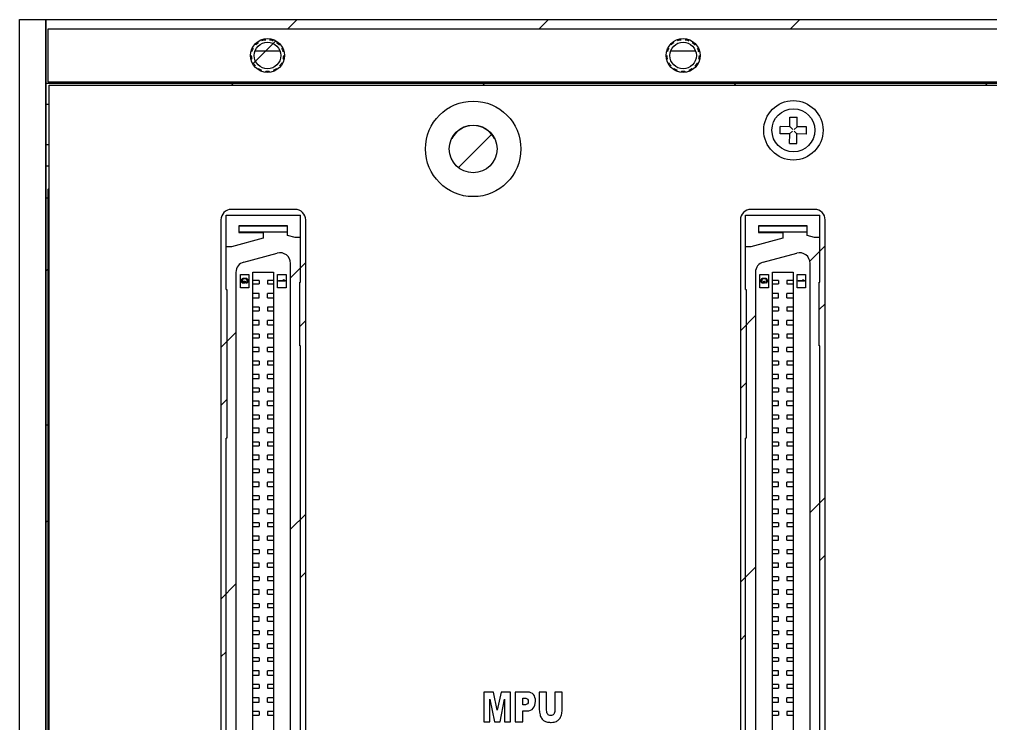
# Model space of a CAD drawing. Header units: inches. Extents: x 0 to 369, y 0 to 130.
# Drawn here: x 0 to 91.6, y 63.6 to 130 of the extents above; entities that cross this region are included whole.
import ezdxf

# ---------------------------------------------------------------- set-up
doc = ezdxf.new("R2010")
doc.units = ezdxf.units.IN
doc.header["$LTSCALE"] = 3.63
doc.header["$MEASUREMENT"] = 0
doc.linetypes.add('HIDDEN', pattern=[0.2, 0.1, -0.1])
for name, color, linetype in [('BRM710_PCB_ADXF_CONTINUOUS_LINE', 7, 'CONTINUOUS'), ('BRMJ710_4_001_DXF_HIDDEN_LINE', 7, 'CONTINUOUS'), ('BRMJ710_4_00DXF_CONTINUOUS_LINE', 7, 'CONTINUOUS'), ('BRMJ710_4_01DXF_CONTINUOUS_LINE', 7, 'CONTINUOUS'), ('BSMJ712_4_00DXF_CONTINUOUS_LINE', 7, 'CONTINUOUS'), ('C-1-1734101-DXF_CONTINUOUS_LINE', 7, 'CONTINUOUS'), ('GBT819_2-M2_DXF_CONTINUOUS_LINE', 7, 'CONTINUOUS')]:
    doc.layers.add(name, color=color, linetype=linetype)

msp = doc.modelspace()

# ---------------------------------------------------------------- linework, layer by layer
at = {"layer": 'BRM710_PCB_ADXF_CONTINUOUS_LINE', "color": 7, "linetype": 'Continuous'}
for p, q in [((2.7, 114), (2.8, 114.1)), ((2.7, 16), (2.7, 114))]:
    msp.add_line(p, q, dxfattribs=at)
at = {"layer": 'BRMJ710_4_001_DXF_HIDDEN_LINE', "color": 8, "linetype": 'HIDDEN'}
for centre in [(23.4, 126.6), (62.6, 126.6)]:
    msp.add_circle(centre, 1.5, dxfattribs=at)
at = {"layer": 'BRMJ710_4_00DXF_CONTINUOUS_LINE', "color": 7, "linetype": 'Continuous'}
for p, q in [((2.5, 130), (363.5, 130)), ((24.58, 127), (22.22, 127)), ((63.78, 127), (61.42, 127)), ((2.5, 124), (363.5, 124)), ((2.8, 6.3), (2.8, 123.8)), ((2.8, 123.8), (363.2, 123.8)), ((2.5, 122), (2.8, 122)), ((2.5, 118.2), (2.8, 118.2)), ((2.5, 116.2), (2.8, 116.2)), ((2.5, 113.2), (2.7, 113.2)), ((26, 112.1), (20, 112.1)), ((75, 112.1), (69, 112.1)), ((19, 111.1), (19, 24.55)), ((27, 24.55), (27, 111.1)), ((68, 111.1), (68, 24.55)), ((76, 24.55), (76, 111.1)), ((2.7, 91.75), (2.5, 91.75))]:
    msp.add_line(p, q, dxfattribs=at)
at = {"layer": 'BRMJ710_4_00DXF_CONTINUOUS_LINE', "color": 2, "linetype": 'Continuous'}
for p, q in [((25.308, 129.1), (26.208, 130)), ((49.016, 129.1), (49.916, 130)), ((72.724, 129.1), (73.624, 130)), ((22.013, 125.805), (24.195, 127.987)), ((20.008, 123.8), (20.308, 124.1)), ((43.716, 123.8), (44.016, 124.1)), ((67.424, 123.8), (67.724, 124.1)), ((91.132, 123.8), (91.432, 124.1)), ((41.41, 116.033), (44.567, 119.19)), ((74.552, 107.221), (76, 108.668)), ((2.5, 106.292), (2.8, 106.592)), ((25.575, 105.659), (27, 107.084)), ((75.445, 102.653), (76, 103.208)), ((68, 100.668), (69.425, 102.093)), ((26.445, 101.069), (27, 101.624)), ((19, 99.084), (20.425, 100.509)), ((68, 95.208), (68.555, 95.763)), ((19, 93.624), (19.555, 94.179)), ((74.575, 83.536), (76, 84.961)), ((25.575, 81.951), (27, 83.376)), ((2.5, 82.584), (2.8, 82.884)), ((75.5, 79), (76, 79.5)), ((26.5, 77.416), (27, 77.916)), ((68, 76.961), (69.425, 78.386)), ((19, 75.376), (20.425, 76.801)), ((68, 71.5), (68.5, 72)), ((19, 69.916), (19.5, 70.416))]:
    msp.add_line(p, q, dxfattribs=at)
at = {"layer": 'BRMJ710_4_00DXF_CONTINUOUS_LINE', "color": 4, "linetype": 'Continuous'}
for p, q in [((43.815, 66.6), (43.815, 63.8)), ((44.724, 66.6), (43.815, 66.6)), ((45.076, 64.896), (44.724, 66.6)), ((45.424, 66.6), (45.076, 64.896)), ((46.335, 66.6), (45.424, 66.6)), ((46.335, 63.8), (46.335, 66.6)), ((46.773, 66.6), (46.773, 63.8)), ((47.924, 66.6), (46.773, 66.6)), ((47.469, 65.406), (47.469, 66.031)), ((47.469, 66.031), (47.666, 66.031)), ((49.038, 66.6), (49.038, 64.931)), ((49.729, 66.6), (49.038, 66.6)), ((49.729, 64.891), (49.729, 66.6)), ((50.494, 66.6), (50.494, 64.891)), ((51.185, 66.6), (50.494, 66.6)), ((51.185, 64.931), (51.185, 66.6)), ((44.382, 63.8), (44.382, 65.935)), ((44.382, 65.935), (44.818, 63.8)), ((45.331, 63.8), (45.768, 65.935)), ((45.768, 65.935), (45.768, 63.8)), ((47.638, 65.406), (47.469, 65.406)), ((47.469, 63.8), (47.469, 64.839)), ((47.469, 64.839), (47.848, 64.839)), ((43.815, 63.8), (44.382, 63.8)), ((44.818, 63.8), (45.331, 63.8)), ((45.768, 63.8), (46.335, 63.8)), ((46.773, 63.8), (47.469, 63.8))]:
    msp.add_line(p, q, dxfattribs=at)
at = {"layer": 'BRMJ710_4_00DXF_CONTINUOUS_LINE', "color": 7, "linetype": 'Continuous'}
for centre, radius in [((23.4, 126.6), 1.25), ((62.6, 126.6), 1.25), ((42.8, 117.8), 4.5), ((73, 119.55), 2.8), ((42.8, 117.8), 2.25)]:
    msp.add_circle(centre, radius, dxfattribs=at)
for centre, radius, start, end in [((22.393, 125.38), 1.62, 90.00216, 96.40108), ((24.407, 125.38), 1.62, 83.59892, 89.99784), ((61.593, 125.38), 1.62, 90.00216, 96.40108), ((63.607, 125.38), 1.62, 83.59892, 89.99784), ((42.8, 117.75), 2.25, 27.06936, 152.93064), ((20, 111.1), 1, 90, 180), ((26, 111.1), 1, 0, 90), ((69, 111.1), 1, 90, 180), ((75, 111.1), 1, 0, 90)]:
    msp.add_arc(centre, radius, start, end, dxfattribs=at)
at = {"layer": 'BRMJ710_4_00DXF_CONTINUOUS_LINE', "color": 4, "linetype": 'Continuous'}
for points in [[(47.666, 66.031), (47.794, 66.031), (47.883, 66), (47.93, 65.939)], [(48.486, 66.377), (48.361, 66.526), (48.175, 66.6), (47.924, 66.6)], [(48.674, 65.741), (48.674, 66.016), (48.612, 66.228), (48.486, 66.377)], [(47.919, 65.493), (47.864, 65.435), (47.771, 65.406), (47.638, 65.406)], [(47.848, 64.839), (48.126, 64.839), (48.334, 64.917), (48.47, 65.077)], [(48, 65.716), (48, 65.624), (47.973, 65.55), (47.919, 65.493)], [(47.93, 65.939), (47.976, 65.878), (48, 65.804), (48, 65.716)], [(48.47, 65.077), (48.605, 65.236), (48.674, 65.458), (48.674, 65.741)], [(49.038, 64.931), (49.038, 64.793), (49.059, 64.637), (49.102, 64.457)], [(49.102, 64.457), (49.128, 64.346), (49.177, 64.239), (49.249, 64.135)], [(49.249, 64.135), (49.321, 64.031), (49.4, 63.951), (49.487, 63.893)], [(49.829, 64.533), (49.762, 64.619), (49.729, 64.738), (49.729, 64.891)], [(50.112, 64.405), (49.991, 64.405), (49.897, 64.447), (49.829, 64.533)], [(50.392, 64.532), (50.324, 64.447), (50.231, 64.405), (50.112, 64.405)], [(50.494, 64.891), (50.494, 64.736), (50.459, 64.616), (50.392, 64.532)], [(50.928, 64.077), (51.017, 64.188), (51.081, 64.316), (51.122, 64.463)], [(51.122, 64.463), (51.163, 64.61), (51.185, 64.765), (51.185, 64.931)], [(49.487, 63.893), (49.573, 63.836), (49.681, 63.8), (49.81, 63.781)], [(49.81, 63.781), (49.938, 63.762), (50.057, 63.752), (50.167, 63.752)], [(50.167, 63.752), (50.355, 63.752), (50.517, 63.785), (50.651, 63.846)], [(50.651, 63.846), (50.748, 63.89), (50.839, 63.966), (50.928, 64.077)]]:
    msp.add_open_spline(points, degree=3, dxfattribs=at)
at = {"layer": 'BRMJ710_4_01DXF_CONTINUOUS_LINE', "color": 7, "linetype": 'Continuous'}
for p, q in [((2.7, 124.1), (2.7, 129.1)), ((2.7, 129.1), (363.3, 129.1)), ((363.3, 124.1), (2.7, 124.1))]:
    msp.add_line(p, q, dxfattribs=at)
for centre in [(23.4, 126.6), (62.6, 126.6)]:
    msp.add_circle(centre, 1.6, dxfattribs=at)
at = {"layer": 'BSMJ712_4_00DXF_CONTINUOUS_LINE', "color": 7, "linetype": 'Continuous'}
for p, q in [((0, 0), (0, 130)), ((0, 130), (2.5, 130)), ((2.5, 130), (2.5, 0)), ((2.5, 0), (2.5, 130))]:
    msp.add_line(p, q, dxfattribs=at)
at = {"layer": 'C-1-1734101-DXF_CONTINUOUS_LINE', "color": 7, "linetype": 'Continuous'}
for p, q in [((19.5, 104.55), (19.5, 111.55)), ((19.5, 111.55), (26.5, 111.55)), ((26.5, 105.24), (26.5, 111.55)), ((68.5, 104.55), (68.5, 111.55)), ((68.5, 111.55), (75.5, 111.55)), ((75.5, 105.24), (75.5, 111.55)), ((20.7, 110.555), (20.7, 109.905)), ((25.3, 110.555), (20.7, 110.555)), ((25.3, 110.516), (20.7, 110.516)), ((25.3, 109.944), (20.7, 109.944)), ((25.3, 109.63), (25.3, 110.555)), ((69.7, 110.555), (69.7, 109.905)), ((74.3, 110.555), (69.7, 110.555)), ((74.3, 110.516), (69.7, 110.516)), ((74.3, 109.944), (69.7, 109.944)), ((74.3, 109.63), (74.3, 110.555)), ((23, 109.383), (20, 108.579)), ((20.7, 109.905), (23, 109.905)), ((23, 109.905), (23, 109.383)), ((26, 109.442), (25.3, 109.63)), ((26.5, 109.442), (26, 109.442)), ((72, 109.383), (69, 108.579)), ((69.7, 109.905), (72, 109.905)), ((72, 109.905), (72, 109.383)), ((75, 109.442), (74.3, 109.63)), ((75.5, 109.442), (75, 109.442)), ((20, 108.579), (19.5, 108.579)), ((69, 108.579), (68.5, 108.579)), ((21.166, 107.132), (24.316, 107.976)), ((70.166, 107.132), (73.316, 107.976)), ((25.575, 28.54), (25.575, 107.01)), ((74.575, 28.54), (74.575, 107.01)), ((20.425, 106.166), (20.425, 29.384)), ((20.85, 104.7), (20.85, 105.97)), ((20.85, 105.97), (21.65, 105.97)), ((20.95, 105.42), (20.963, 105.482)), ((20.95, 105.308), (20.95, 105.42)), ((20.963, 105.482), (20.988, 105.533)), ((20.988, 105.533), (21.039, 105.583)), ((21.039, 105.47), (21.027, 105.42)), ((21.027, 105.42), (21.027, 105.308)), ((21.039, 105.583), (21.09, 105.607)), ((21.065, 105.508), (21.039, 105.47)), ((21.103, 105.533), (21.065, 105.508)), ((21.09, 105.607), (21.154, 105.62)), ((21.154, 105.545), (21.103, 105.533)), ((21.154, 105.62), (21.346, 105.62)), ((21.346, 105.545), (21.154, 105.545)), ((21.346, 105.62), (21.41, 105.607)), ((21.397, 105.533), (21.346, 105.545)), ((21.435, 105.508), (21.397, 105.533)), ((21.41, 105.607), (21.461, 105.583)), ((21.461, 105.47), (21.435, 105.508)), ((21.461, 105.583), (21.512, 105.533)), ((21.473, 105.42), (21.461, 105.47)), ((21.473, 105.308), (21.473, 105.42)), ((21.512, 105.533), (21.537, 105.482)), ((21.537, 105.482), (21.55, 105.42)), ((21.55, 105.42), (21.55, 105.308)), ((21.65, 105.97), (21.65, 104.7)), ((22.025, 29.36), (22.025, 106.19)), ((22.025, 106.19), (23.975, 106.19)), ((22.61, 105.41), (22.025, 105.41)), ((22.61, 105.41), (22.61, 105.07)), ((23.39, 105.41), (23.39, 105.07)), ((23.975, 105.41), (23.39, 105.41)), ((23.975, 106.19), (23.975, 29.36)), ((24.35, 104.7), (24.35, 105.97)), ((24.35, 105.97), (25.15, 105.97)), ((24.45, 105.32), (24.45, 105.395)), ((24.45, 105.395), (24.948, 105.395)), ((24.948, 105.395), (24.859, 105.47)), ((24.859, 105.47), (24.961, 105.47)), ((24.961, 105.47), (25.05, 105.395)), ((25.05, 105.395), (25.05, 105.32)), ((25.15, 105.97), (25.15, 104.7)), ((69.425, 106.166), (69.425, 29.384)), ((69.85, 104.7), (69.85, 105.97)), ((69.85, 105.97), (70.65, 105.97)), ((69.95, 105.42), (69.963, 105.482)), ((69.95, 105.308), (69.95, 105.42)), ((69.963, 105.482), (69.988, 105.533)), ((69.988, 105.533), (70.039, 105.583)), ((70.039, 105.47), (70.027, 105.42)), ((70.027, 105.42), (70.027, 105.308)), ((70.039, 105.583), (70.09, 105.607)), ((70.065, 105.508), (70.039, 105.47)), ((70.103, 105.533), (70.065, 105.508)), ((70.09, 105.607), (70.154, 105.62)), ((70.154, 105.545), (70.103, 105.533)), ((70.154, 105.62), (70.346, 105.62)), ((70.346, 105.545), (70.154, 105.545)), ((70.346, 105.62), (70.41, 105.607)), ((70.397, 105.533), (70.346, 105.545)), ((70.435, 105.508), (70.397, 105.533)), ((70.41, 105.607), (70.461, 105.583)), ((70.461, 105.47), (70.435, 105.508)), ((70.461, 105.583), (70.512, 105.533)), ((70.473, 105.42), (70.461, 105.47)), ((70.473, 105.308), (70.473, 105.42)), ((70.512, 105.533), (70.537, 105.482)), ((70.537, 105.482), (70.55, 105.42)), ((70.55, 105.42), (70.55, 105.308)), ((70.65, 105.97), (70.65, 104.7)), ((71.025, 29.36), (71.025, 106.19)), ((71.025, 106.19), (72.975, 106.19)), ((71.61, 105.41), (71.025, 105.41)), ((71.61, 105.41), (71.61, 105.07)), ((72.39, 105.41), (72.39, 105.07)), ((72.975, 105.41), (72.39, 105.41)), ((72.975, 106.19), (72.975, 29.36)), ((73.35, 104.7), (73.35, 105.97)), ((73.35, 105.97), (74.15, 105.97)), ((73.45, 105.32), (73.45, 105.395)), ((73.45, 105.395), (73.948, 105.395)), ((73.948, 105.395), (73.859, 105.47)), ((73.859, 105.47), (73.961, 105.47)), ((73.961, 105.47), (74.05, 105.395)), ((74.05, 105.395), (74.05, 105.32)), ((74.15, 105.97), (74.15, 104.7)), ((19.5, 104.55), (19.555, 104.55)), ((19.555, 104.55), (19.555, 90.55)), ((21.65, 104.7), (20.85, 104.7)), ((20.963, 105.245), (20.95, 105.308)), ((20.988, 105.195), (20.963, 105.245)), ((21.039, 105.145), (20.988, 105.195)), ((21.027, 105.308), (21.039, 105.257)), ((21.039, 105.257), (21.065, 105.22)), ((21.09, 105.132), (21.039, 105.145)), ((21.065, 105.22), (21.103, 105.207)), ((21.282, 105.132), (21.09, 105.132)), ((21.103, 105.207), (21.205, 105.207)), ((21.205, 105.207), (21.205, 105.32)), ((21.205, 105.32), (21.282, 105.32)), ((21.282, 105.32), (21.282, 105.132)), ((21.397, 105.207), (21.435, 105.22)), ((21.397, 105.132), (21.397, 105.207)), ((21.461, 105.145), (21.397, 105.132)), ((21.435, 105.22), (21.461, 105.257)), ((21.461, 105.257), (21.473, 105.308)), ((21.512, 105.195), (21.461, 105.145)), ((21.537, 105.245), (21.512, 105.195)), ((21.55, 105.308), (21.537, 105.245)), ((22.025, 105.07), (22.61, 105.07)), ((23.39, 105.07), (23.975, 105.07)), ((25.15, 104.7), (24.35, 104.7)), ((25.05, 105.32), (24.45, 105.32)), ((26.445, 99.24), (26.445, 105.24)), ((26.445, 105.24), (26.5, 105.24)), ((68.5, 104.55), (68.555, 104.55)), ((68.555, 104.55), (68.555, 90.55)), ((70.65, 104.7), (69.85, 104.7)), ((69.963, 105.245), (69.95, 105.308)), ((69.988, 105.195), (69.963, 105.245)), ((70.039, 105.145), (69.988, 105.195)), ((70.027, 105.308), (70.039, 105.257)), ((70.039, 105.257), (70.065, 105.22)), ((70.09, 105.132), (70.039, 105.145)), ((70.065, 105.22), (70.103, 105.207)), ((70.282, 105.132), (70.09, 105.132)), ((70.103, 105.207), (70.205, 105.207)), ((70.205, 105.207), (70.205, 105.32)), ((70.205, 105.32), (70.282, 105.32)), ((70.282, 105.32), (70.282, 105.132)), ((70.397, 105.207), (70.435, 105.22)), ((70.397, 105.132), (70.397, 105.207)), ((70.461, 105.145), (70.397, 105.132)), ((70.435, 105.22), (70.461, 105.257)), ((70.461, 105.257), (70.473, 105.308)), ((70.512, 105.195), (70.461, 105.145)), ((70.537, 105.245), (70.512, 105.195)), ((70.55, 105.308), (70.537, 105.245)), ((71.025, 105.07), (71.61, 105.07)), ((72.39, 105.07), (72.975, 105.07)), ((74.15, 104.7), (73.35, 104.7)), ((74.05, 105.32), (73.45, 105.32)), ((75.445, 99.24), (75.445, 105.24)), ((75.445, 105.24), (75.5, 105.24)), ((22.61, 104.17), (22.025, 104.17)), ((22.025, 103.77), (22.61, 103.77)), ((22.61, 103.77), (22.61, 104.17)), ((23.39, 103.77), (23.39, 104.17)), ((23.975, 104.17), (23.39, 104.17)), ((23.39, 103.77), (23.975, 103.77)), ((71.61, 104.17), (71.025, 104.17)), ((71.025, 103.77), (71.61, 103.77)), ((71.61, 103.77), (71.61, 104.17)), ((72.39, 103.77), (72.39, 104.17)), ((72.975, 104.17), (72.39, 104.17)), ((72.39, 103.77), (72.975, 103.77)), ((22.61, 102.87), (22.025, 102.87)), ((22.61, 102.87), (22.61, 102.53)), ((23.39, 102.87), (23.39, 102.53)), ((23.975, 102.87), (23.39, 102.87)), ((71.61, 102.87), (71.025, 102.87)), ((71.61, 102.87), (71.61, 102.53)), ((72.39, 102.87), (72.39, 102.53)), ((72.975, 102.87), (72.39, 102.87)), ((22.025, 102.53), (22.61, 102.53)), ((23.39, 102.53), (23.975, 102.53)), ((71.025, 102.53), (71.61, 102.53)), ((72.39, 102.53), (72.975, 102.53)), ((22.61, 101.63), (22.025, 101.63)), ((22.025, 101.23), (22.61, 101.23)), ((22.61, 101.23), (22.61, 101.63)), ((23.39, 101.23), (23.39, 101.63)), ((23.975, 101.63), (23.39, 101.63)), ((23.39, 101.23), (23.975, 101.23)), ((71.61, 101.63), (71.025, 101.63)), ((71.025, 101.23), (71.61, 101.23)), ((71.61, 101.23), (71.61, 101.63)), ((72.39, 101.23), (72.39, 101.63)), ((72.975, 101.63), (72.39, 101.63)), ((72.39, 101.23), (72.975, 101.23)), ((22.61, 100.33), (22.025, 100.33)), ((22.025, 99.99), (22.61, 99.99)), ((22.61, 100.33), (22.61, 99.99)), ((23.39, 100.33), (23.39, 99.99)), ((23.975, 100.33), (23.39, 100.33)), ((23.39, 99.99), (23.975, 99.99)), ((71.61, 100.33), (71.025, 100.33)), ((71.025, 99.99), (71.61, 99.99)), ((71.61, 100.33), (71.61, 99.99)), ((72.39, 100.33), (72.39, 99.99)), ((72.975, 100.33), (72.39, 100.33)), ((72.39, 99.99), (72.975, 99.99)), ((22.61, 99.09), (22.025, 99.09)), ((22.61, 98.69), (22.61, 99.09)), ((23.39, 98.69), (23.39, 99.09)), ((23.975, 99.09), (23.39, 99.09)), ((26.5, 99.24), (26.445, 99.24)), ((26.5, 24), (26.5, 99.24)), ((71.61, 99.09), (71.025, 99.09)), ((71.61, 98.69), (71.61, 99.09)), ((72.39, 98.69), (72.39, 99.09)), ((72.975, 99.09), (72.39, 99.09)), ((75.5, 99.24), (75.445, 99.24)), ((75.5, 24), (75.5, 99.24)), ((22.025, 98.69), (22.61, 98.69)), ((23.39, 98.69), (23.975, 98.69)), ((71.025, 98.69), (71.61, 98.69)), ((72.39, 98.69), (72.975, 98.69)), ((22.61, 97.79), (22.025, 97.79)), ((22.025, 97.45), (22.61, 97.45)), ((22.61, 97.79), (22.61, 97.45)), ((23.39, 97.79), (23.39, 97.45)), ((23.975, 97.79), (23.39, 97.79)), ((23.39, 97.45), (23.975, 97.45)), ((71.61, 97.79), (71.025, 97.79)), ((71.025, 97.45), (71.61, 97.45)), ((71.61, 97.79), (71.61, 97.45)), ((72.39, 97.79), (72.39, 97.45)), ((72.975, 97.79), (72.39, 97.79)), ((72.39, 97.45), (72.975, 97.45)), ((22.61, 96.55), (22.025, 96.55)), ((22.61, 96.15), (22.61, 96.55)), ((23.39, 96.15), (23.39, 96.55)), ((23.975, 96.55), (23.39, 96.55)), ((71.61, 96.55), (71.025, 96.55)), ((71.61, 96.15), (71.61, 96.55)), ((72.39, 96.15), (72.39, 96.55)), ((72.975, 96.55), (72.39, 96.55)), ((22.025, 96.15), (22.61, 96.15)), ((23.39, 96.15), (23.975, 96.15)), ((71.025, 96.15), (71.61, 96.15)), ((72.39, 96.15), (72.975, 96.15)), ((22.61, 95.25), (22.025, 95.25)), ((22.025, 94.91), (22.61, 94.91)), ((22.61, 95.25), (22.61, 94.91)), ((23.39, 95.25), (23.39, 94.91)), ((23.975, 95.25), (23.39, 95.25)), ((23.39, 94.91), (23.975, 94.91)), ((71.61, 95.25), (71.025, 95.25)), ((71.025, 94.91), (71.61, 94.91)), ((71.61, 95.25), (71.61, 94.91)), ((72.39, 95.25), (72.39, 94.91)), ((72.975, 95.25), (72.39, 95.25)), ((72.39, 94.91), (72.975, 94.91)), ((22.61, 94.01), (22.025, 94.01)), ((22.025, 93.61), (22.61, 93.61)), ((22.61, 93.61), (22.61, 94.01)), ((23.39, 93.61), (23.39, 94.01)), ((23.975, 94.01), (23.39, 94.01)), ((23.39, 93.61), (23.975, 93.61)), ((71.61, 94.01), (71.025, 94.01)), ((71.025, 93.61), (71.61, 93.61)), ((71.61, 93.61), (71.61, 94.01)), ((72.39, 93.61), (72.39, 94.01)), ((72.975, 94.01), (72.39, 94.01)), ((72.39, 93.61), (72.975, 93.61)), ((22.61, 92.71), (22.025, 92.71)), ((22.61, 92.71), (22.61, 92.37)), ((23.39, 92.71), (23.39, 92.37)), ((23.975, 92.71), (23.39, 92.71)), ((71.61, 92.71), (71.025, 92.71)), ((71.61, 92.71), (71.61, 92.37)), ((72.39, 92.71), (72.39, 92.37)), ((72.975, 92.71), (72.39, 92.71)), ((22.025, 92.37), (22.61, 92.37)), ((23.39, 92.37), (23.975, 92.37)), ((71.025, 92.37), (71.61, 92.37)), ((72.39, 92.37), (72.975, 92.37)), ((22.61, 91.47), (22.025, 91.47)), ((22.025, 91.07), (22.61, 91.07)), ((22.61, 91.07), (22.61, 91.47)), ((23.39, 91.07), (23.39, 91.47)), ((23.975, 91.47), (23.39, 91.47)), ((23.39, 91.07), (23.975, 91.07)), ((71.61, 91.47), (71.025, 91.47)), ((71.025, 91.07), (71.61, 91.07)), ((71.61, 91.07), (71.61, 91.47)), ((72.39, 91.07), (72.39, 91.47)), ((72.975, 91.47), (72.39, 91.47)), ((72.39, 91.07), (72.975, 91.07)), ((19.5, 24), (19.5, 90.55)), ((19.555, 90.55), (19.5, 90.55)), ((22.61, 90.17), (22.025, 90.17)), ((22.025, 89.83), (22.61, 89.83)), ((22.61, 90.17), (22.61, 89.83)), ((23.39, 90.17), (23.39, 89.83)), ((23.975, 90.17), (23.39, 90.17)), ((23.39, 89.83), (23.975, 89.83)), ((68.5, 24), (68.5, 90.55)), ((68.555, 90.55), (68.5, 90.55)), ((71.61, 90.17), (71.025, 90.17)), ((71.025, 89.83), (71.61, 89.83)), ((71.61, 90.17), (71.61, 89.83)), ((72.39, 90.17), (72.39, 89.83)), ((72.975, 90.17), (72.39, 90.17)), ((72.39, 89.83), (72.975, 89.83)), ((22.61, 88.93), (22.025, 88.93)), ((22.61, 88.53), (22.61, 88.93)), ((23.39, 88.53), (23.39, 88.93)), ((23.975, 88.93), (23.39, 88.93)), ((71.61, 88.93), (71.025, 88.93)), ((71.61, 88.53), (71.61, 88.93)), ((72.39, 88.53), (72.39, 88.93)), ((72.975, 88.93), (72.39, 88.93)), ((22.025, 88.53), (22.61, 88.53)), ((23.39, 88.53), (23.975, 88.53)), ((71.025, 88.53), (71.61, 88.53)), ((72.39, 88.53), (72.975, 88.53)), ((22.61, 87.63), (22.025, 87.63)), ((22.025, 87.29), (22.61, 87.29)), ((22.61, 87.63), (22.61, 87.29)), ((23.39, 87.63), (23.39, 87.29)), ((23.975, 87.63), (23.39, 87.63)), ((23.39, 87.29), (23.975, 87.29)), ((71.61, 87.63), (71.025, 87.63)), ((71.025, 87.29), (71.61, 87.29)), ((71.61, 87.63), (71.61, 87.29)), ((72.39, 87.63), (72.39, 87.29)), ((72.975, 87.63), (72.39, 87.63)), ((72.39, 87.29), (72.975, 87.29)), ((22.61, 86.39), (22.025, 86.39)), ((22.61, 85.99), (22.61, 86.39)), ((23.39, 85.99), (23.39, 86.39)), ((23.975, 86.39), (23.39, 86.39)), ((71.61, 86.39), (71.025, 86.39)), ((71.61, 85.99), (71.61, 86.39)), ((72.39, 85.99), (72.39, 86.39)), ((72.975, 86.39), (72.39, 86.39)), ((22.025, 85.99), (22.61, 85.99)), ((23.39, 85.99), (23.975, 85.99)), ((71.025, 85.99), (71.61, 85.99)), ((72.39, 85.99), (72.975, 85.99)), ((22.61, 85.09), (22.025, 85.09)), ((22.025, 84.75), (22.61, 84.75)), ((22.61, 85.09), (22.61, 84.75)), ((23.39, 85.09), (23.39, 84.75)), ((23.975, 85.09), (23.39, 85.09)), ((23.39, 84.75), (23.975, 84.75)), ((71.61, 85.09), (71.025, 85.09)), ((71.025, 84.75), (71.61, 84.75)), ((71.61, 85.09), (71.61, 84.75)), ((72.39, 85.09), (72.39, 84.75)), ((72.975, 85.09), (72.39, 85.09)), ((72.39, 84.75), (72.975, 84.75)), ((22.61, 83.85), (22.025, 83.85)), ((22.025, 83.45), (22.61, 83.45)), ((22.61, 83.45), (22.61, 83.85)), ((23.39, 83.45), (23.39, 83.85)), ((23.975, 83.85), (23.39, 83.85)), ((23.39, 83.45), (23.975, 83.45)), ((71.61, 83.85), (71.025, 83.85)), ((71.025, 83.45), (71.61, 83.45)), ((71.61, 83.45), (71.61, 83.85)), ((72.39, 83.45), (72.39, 83.85)), ((72.975, 83.85), (72.39, 83.85)), ((72.39, 83.45), (72.975, 83.45)), ((22.61, 82.55), (22.025, 82.55)), ((22.61, 82.55), (22.61, 82.21)), ((23.39, 82.55), (23.39, 82.21)), ((23.975, 82.55), (23.39, 82.55)), ((71.61, 82.55), (71.025, 82.55)), ((71.61, 82.55), (71.61, 82.21)), ((72.39, 82.55), (72.39, 82.21)), ((72.975, 82.55), (72.39, 82.55)), ((22.025, 82.21), (22.61, 82.21)), ((23.39, 82.21), (23.975, 82.21)), ((71.025, 82.21), (71.61, 82.21)), ((72.39, 82.21), (72.975, 82.21)), ((22.61, 81.31), (22.025, 81.31)), ((22.025, 80.91), (22.61, 80.91)), ((22.61, 80.91), (22.61, 81.31)), ((23.39, 80.91), (23.39, 81.31)), ((23.975, 81.31), (23.39, 81.31)), ((23.39, 80.91), (23.975, 80.91)), ((71.61, 81.31), (71.025, 81.31)), ((71.025, 80.91), (71.61, 80.91)), ((71.61, 80.91), (71.61, 81.31)), ((72.39, 80.91), (72.39, 81.31)), ((72.975, 81.31), (72.39, 81.31)), ((72.39, 80.91), (72.975, 80.91)), ((22.61, 80.01), (22.025, 80.01)), ((22.61, 80.01), (22.61, 79.67)), ((23.39, 80.01), (23.39, 79.67)), ((23.975, 80.01), (23.39, 80.01)), ((71.61, 80.01), (71.025, 80.01)), ((71.61, 80.01), (71.61, 79.67)), ((72.39, 80.01), (72.39, 79.67)), ((72.975, 80.01), (72.39, 80.01)), ((22.025, 79.67), (22.61, 79.67)), ((23.39, 79.67), (23.975, 79.67)), ((71.025, 79.67), (71.61, 79.67)), ((72.39, 79.67), (72.975, 79.67)), ((22.61, 78.77), (22.025, 78.77)), ((22.025, 78.37), (22.61, 78.37)), ((22.61, 78.37), (22.61, 78.77)), ((23.39, 78.37), (23.39, 78.77)), ((23.975, 78.77), (23.39, 78.77)), ((23.39, 78.37), (23.975, 78.37)), ((71.61, 78.77), (71.025, 78.77)), ((71.025, 78.37), (71.61, 78.37)), ((71.61, 78.37), (71.61, 78.77)), ((72.39, 78.37), (72.39, 78.77)), ((72.975, 78.77), (72.39, 78.77)), ((72.39, 78.37), (72.975, 78.37)), ((22.61, 77.47), (22.025, 77.47)), ((22.025, 77.13), (22.61, 77.13)), ((22.61, 77.47), (22.61, 77.13)), ((23.39, 77.47), (23.39, 77.13)), ((23.975, 77.47), (23.39, 77.47)), ((23.39, 77.13), (23.975, 77.13)), ((71.61, 77.47), (71.025, 77.47)), ((71.025, 77.13), (71.61, 77.13)), ((71.61, 77.47), (71.61, 77.13)), ((72.39, 77.47), (72.39, 77.13)), ((72.975, 77.47), (72.39, 77.47)), ((72.39, 77.13), (72.975, 77.13)), ((22.61, 76.23), (22.025, 76.23)), ((22.61, 75.83), (22.61, 76.23)), ((23.39, 75.83), (23.39, 76.23)), ((23.975, 76.23), (23.39, 76.23)), ((71.61, 76.23), (71.025, 76.23)), ((71.61, 75.83), (71.61, 76.23)), ((72.39, 75.83), (72.39, 76.23)), ((72.975, 76.23), (72.39, 76.23)), ((22.025, 75.83), (22.61, 75.83)), ((23.39, 75.83), (23.975, 75.83)), ((71.025, 75.83), (71.61, 75.83)), ((72.39, 75.83), (72.975, 75.83)), ((22.61, 74.93), (22.025, 74.93)), ((22.025, 74.59), (22.61, 74.59)), ((22.61, 74.93), (22.61, 74.59)), ((23.39, 74.93), (23.39, 74.59)), ((23.975, 74.93), (23.39, 74.93)), ((23.39, 74.59), (23.975, 74.59)), ((71.61, 74.93), (71.025, 74.93)), ((71.025, 74.59), (71.61, 74.59)), ((71.61, 74.93), (71.61, 74.59)), ((72.39, 74.93), (72.39, 74.59)), ((72.975, 74.93), (72.39, 74.93)), ((72.39, 74.59), (72.975, 74.59)), ((22.61, 73.69), (22.025, 73.69)), ((22.025, 73.29), (22.61, 73.29)), ((22.61, 73.29), (22.61, 73.69)), ((23.39, 73.29), (23.39, 73.69)), ((23.975, 73.69), (23.39, 73.69)), ((23.39, 73.29), (23.975, 73.29)), ((71.61, 73.69), (71.025, 73.69)), ((71.025, 73.29), (71.61, 73.29)), ((71.61, 73.29), (71.61, 73.69)), ((72.39, 73.29), (72.39, 73.69)), ((72.975, 73.69), (72.39, 73.69)), ((72.39, 73.29), (72.975, 73.29)), ((22.61, 72.39), (22.025, 72.39)), ((22.61, 72.39), (22.61, 72.05)), ((23.39, 72.39), (23.39, 72.05)), ((23.975, 72.39), (23.39, 72.39)), ((71.61, 72.39), (71.025, 72.39)), ((71.61, 72.39), (71.61, 72.05)), ((72.39, 72.39), (72.39, 72.05)), ((72.975, 72.39), (72.39, 72.39)), ((22.025, 72.05), (22.61, 72.05)), ((23.39, 72.05), (23.975, 72.05)), ((71.025, 72.05), (71.61, 72.05)), ((72.39, 72.05), (72.975, 72.05)), ((22.61, 71.15), (22.025, 71.15)), ((22.025, 70.75), (22.61, 70.75)), ((22.61, 70.75), (22.61, 71.15)), ((23.39, 70.75), (23.39, 71.15)), ((23.975, 71.15), (23.39, 71.15)), ((23.39, 70.75), (23.975, 70.75)), ((71.61, 71.15), (71.025, 71.15)), ((71.025, 70.75), (71.61, 70.75)), ((71.61, 70.75), (71.61, 71.15)), ((72.39, 70.75), (72.39, 71.15)), ((72.975, 71.15), (72.39, 71.15)), ((72.39, 70.75), (72.975, 70.75)), ((22.61, 69.85), (22.025, 69.85)), ((22.61, 69.85), (22.61, 69.51)), ((23.39, 69.85), (23.39, 69.51)), ((23.975, 69.85), (23.39, 69.85)), ((71.61, 69.85), (71.025, 69.85)), ((71.61, 69.85), (71.61, 69.51)), ((72.39, 69.85), (72.39, 69.51)), ((72.975, 69.85), (72.39, 69.85)), ((22.025, 69.51), (22.61, 69.51)), ((23.39, 69.51), (23.975, 69.51)), ((71.025, 69.51), (71.61, 69.51)), ((72.39, 69.51), (72.975, 69.51)), ((22.61, 68.61), (22.025, 68.61)), ((22.025, 68.21), (22.61, 68.21)), ((22.61, 68.21), (22.61, 68.61)), ((23.39, 68.21), (23.39, 68.61)), ((23.975, 68.61), (23.39, 68.61)), ((23.39, 68.21), (23.975, 68.21)), ((71.61, 68.61), (71.025, 68.61)), ((71.025, 68.21), (71.61, 68.21)), ((71.61, 68.21), (71.61, 68.61)), ((72.39, 68.21), (72.39, 68.61)), ((72.975, 68.61), (72.39, 68.61)), ((72.39, 68.21), (72.975, 68.21)), ((22.61, 67.31), (22.025, 67.31)), ((22.025, 66.97), (22.61, 66.97)), ((22.61, 67.31), (22.61, 66.97)), ((23.39, 67.31), (23.39, 66.97)), ((23.975, 67.31), (23.39, 67.31)), ((23.39, 66.97), (23.975, 66.97)), ((71.61, 67.31), (71.025, 67.31)), ((71.025, 66.97), (71.61, 66.97)), ((71.61, 67.31), (71.61, 66.97)), ((72.39, 67.31), (72.39, 66.97)), ((72.975, 67.31), (72.39, 67.31)), ((72.39, 66.97), (72.975, 66.97)), ((22.61, 66.07), (22.025, 66.07)), ((22.61, 65.67), (22.61, 66.07)), ((23.39, 65.67), (23.39, 66.07)), ((23.975, 66.07), (23.39, 66.07)), ((71.61, 66.07), (71.025, 66.07)), ((71.61, 65.67), (71.61, 66.07)), ((72.39, 65.67), (72.39, 66.07)), ((72.975, 66.07), (72.39, 66.07)), ((22.025, 65.67), (22.61, 65.67)), ((23.39, 65.67), (23.975, 65.67)), ((71.025, 65.67), (71.61, 65.67)), ((72.39, 65.67), (72.975, 65.67)), ((22.61, 64.77), (22.025, 64.77)), ((22.025, 64.43), (22.61, 64.43)), ((22.61, 64.77), (22.61, 64.43)), ((23.39, 64.77), (23.39, 64.43)), ((23.975, 64.77), (23.39, 64.77)), ((23.39, 64.43), (23.975, 64.43)), ((71.61, 64.77), (71.025, 64.77)), ((71.025, 64.43), (71.61, 64.43)), ((71.61, 64.77), (71.61, 64.43)), ((72.39, 64.77), (72.39, 64.43)), ((72.975, 64.77), (72.39, 64.77)), ((72.39, 64.43), (72.975, 64.43))]:
    msp.add_line(p, q, dxfattribs=at)
for centre, start, end in [((24.575, 107.01), 0, 105), ((73.575, 107.01), 0, 105), ((21.425, 106.166), 105, 180), ((70.425, 106.166), 105, 180)]:
    msp.add_arc(centre, 1, start, end, dxfattribs=at)
at = {"layer": 'GBT819_2-M2_DXF_CONTINUOUS_LINE', "color": 7, "linetype": 'Continuous'}
for p, q in [((72.663, 119.918), (72.671, 120.803)), ((72.671, 120.803), (73.351, 120.797)), ((73.343, 119.912), (73.351, 120.797)), ((71.747, 119.221), (71.753, 119.901)), ((72.632, 119.213), (71.747, 119.221)), ((72.638, 119.893), (71.753, 119.901)), ((72.649, 118.303), (72.657, 119.188)), ((72.65, 119.206), (72.933, 119.484)), ((72.656, 119.9), (72.934, 119.617)), ((73.344, 119.2), (73.066, 119.483)), ((73.35, 119.894), (73.067, 119.616)), ((73.329, 118.297), (73.337, 119.182)), ((74.247, 119.199), (73.362, 119.207)), ((74.253, 119.879), (73.368, 119.887)), ((74.247, 119.199), (74.253, 119.879)), ((72.649, 118.303), (73.329, 118.297))]:
    msp.add_line(p, q, dxfattribs=at)
msp.add_circle((73, 119.55), 2.023, dxfattribs=at)
for centre, start, end in [((72.632, 119.188), 359.49116, 89.49116), ((72.638, 119.918), 269.49116, 359.49116), ((73.362, 119.182), 89.49116, 179.49116), ((73.368, 119.912), 179.49116, 269.49116)]:
    msp.add_arc(centre, 0.025, start, end, dxfattribs=at)

doc.saveas('drawing.dxf')
